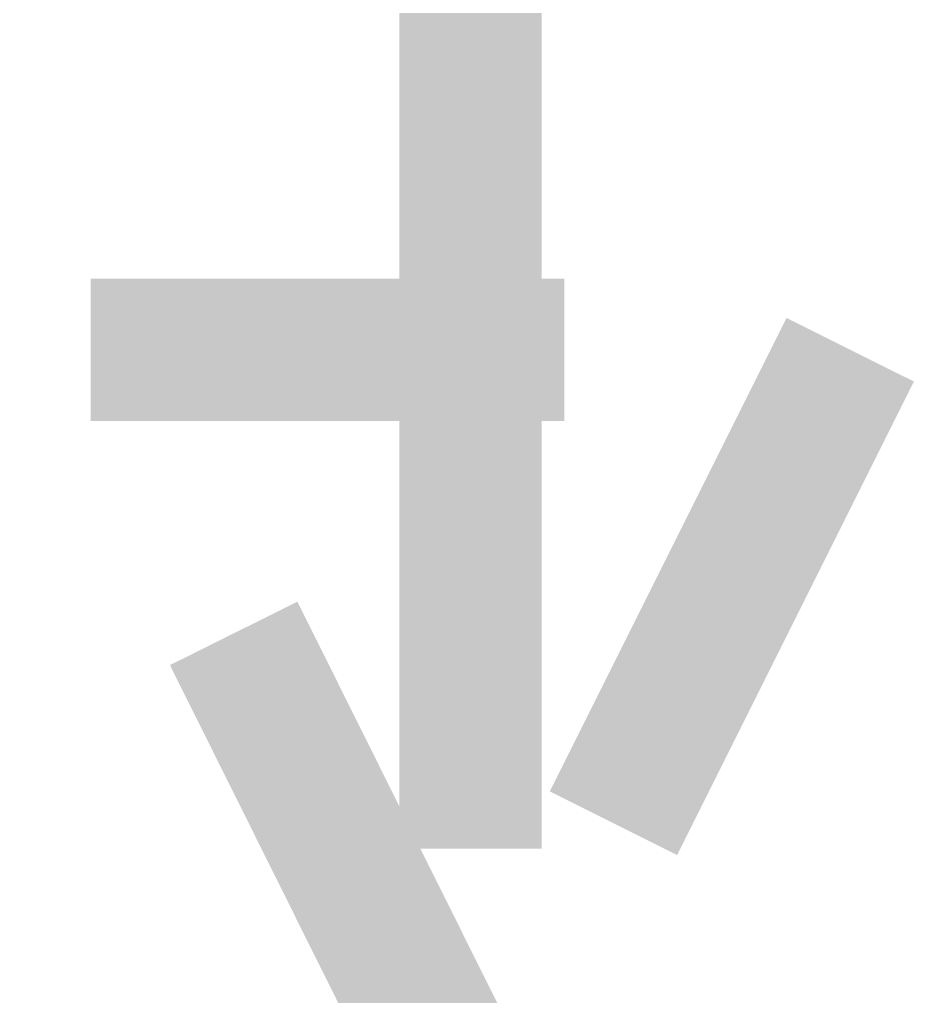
# Model space of a CAD drawing. Header units: inches. Extents: x 0 to 841, y 0 to 594.
# Drawn here: x 297.64 to 302.39, y 296.09 to 301.23 of the extents above; entities that cross this region are included whole.
import ezdxf

# ---------------------------------------------------------------- set-up
doc = ezdxf.new("R2010")
doc.units = ezdxf.units.IN
doc.layers.add('Sheet', color=255, linetype='Continuous')

msp = doc.modelspace()

# ---------------------------------------------------------------- linework, layer by layer
at = {"layer": 'Sheet'}
for points in [[(300.0139, 299.9983, 0.7493, 0.7493, 0), (300.0139, 304.9955, 0.7493, 0.7493, 0)], [(300.0139, 299.9983, 0.2997, 0.2997, 0), (300.0139, 304.9955, 0.2997, 0.2997, 0)], [(300.0139, 299.9983, 0.7493, 0.7493, 0), (300.0139, 296.8652, 0.7493, 0.7493, 0)], [(298.0151, 299.493, 0.7493, 0.7493, 0), (300.5079, 299.493, 0.7493, 0.7493, 0)], [(302.0126, 299.493, 0.7493, 0.7493, 0), (300.7662, 297, 0.7493, 0.7493, 0)], [(300.0139, 295.4952, 0.7493, 0.7493, 0), (298.7675, 297.9994, 0.7493, 0.7493, 0)]]:
    msp.add_lwpolyline(points, format="xyseb", dxfattribs=at)

doc.saveas('drawing.dxf')
